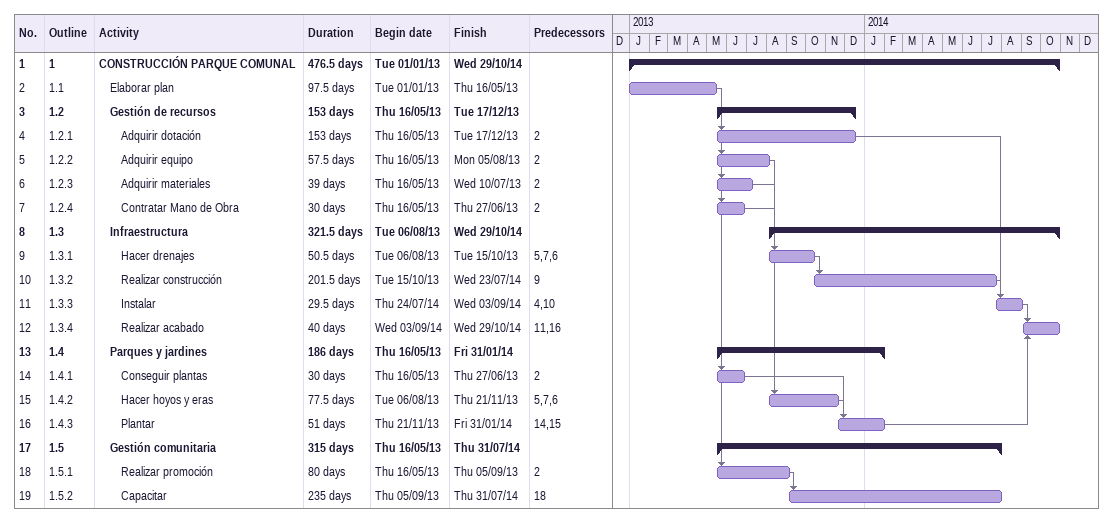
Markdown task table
| ID | WBS | Task | Duration | Start | Finish | Predecessors |
|---|---|---|---|---|---|---|
| 1 | 1 | **CONSTRUCCIÓN PARQUE COMUNAL** | 476.5d | 2013-01-01 | 2014-10-29 |  |
| 2 | 1.1 | Elaborar plan | 97.5d | 2013-01-01 | 2013-05-16 |  |
| 3 | 1.2 | **Gestión de recursos** | 153d | 2013-05-16 | 2013-12-17 |  |
| 4 | 1.2.1 | Adquirir dotación | 153d | 2013-05-16 | 2013-12-17 | 2 |
| 5 | 1.2.2 | Adquirir equipo | 57.5d | 2013-05-16 | 2013-08-05 | 2 |
| 6 | 1.2.3 | Adquirir materiales | 39d | 2013-05-16 | 2013-07-10 | 2 |
| 7 | 1.2.4 | Contratar Mano de Obra | 30d | 2013-05-16 | 2013-06-27 | 2 |
| 8 | 1.3 | **Infraestructura** | 321.5d | 2013-08-06 | 2014-10-29 |  |
| 9 | 1.3.1 | Hacer drenajes | 50.5d | 2013-08-06 | 2013-10-15 | 5, 7, 6 |
| 10 | 1.3.2 | Realizar construcción | 201.5d | 2013-10-15 | 2014-07-23 | 9 |
| 11 | 1.3.3 | Instalar | 29.5d | 2014-07-24 | 2014-09-03 | 4, 10 |
| 12 | 1.3.4 | Realizar acabado | 40d | 2014-09-03 | 2014-10-29 | 11, 16 |
| 13 | 1.4 | **Parques y jardines** | 186d | 2013-05-16 | 2014-01-31 |  |
| 14 | 1.4.1 | Conseguir plantas | 30d | 2013-05-16 | 2013-06-27 | 2 |
| 15 | 1.4.2 | Hacer hoyos y eras | 77.5d | 2013-08-06 | 2013-11-21 | 5, 7, 6 |
| 16 | 1.4.3 | Plantar | 51d | 2013-11-21 | 2014-01-31 | 14, 15 |
| 17 | 1.5 | **Gestión comunitaria** | 315d | 2013-05-16 | 2014-07-31 |  |
| 18 | 1.5.1 | Realizar promoción | 80d | 2013-05-16 | 2013-09-05 | 2 |
| 19 | 1.5.2 | Capacitar | 235d | 2013-09-05 | 2014-07-31 | 18 |
